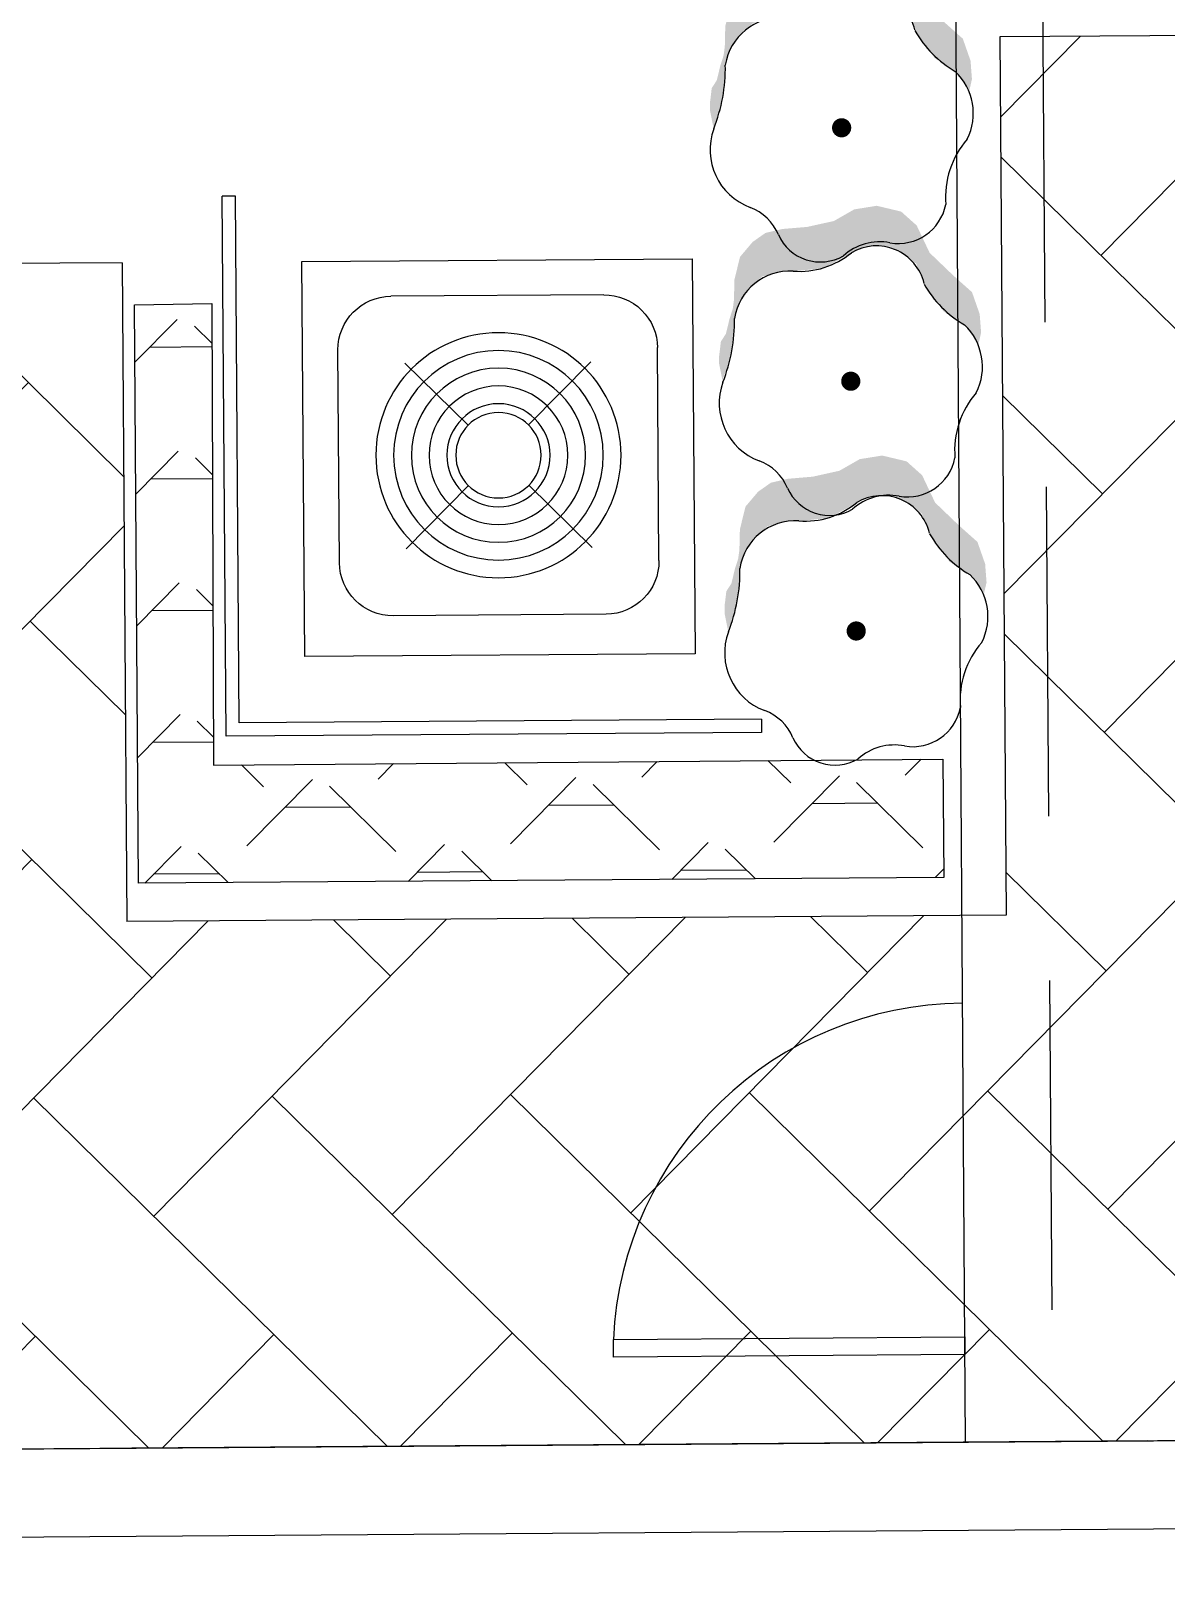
# Model space of a CAD drawing. Header units: feet. Extents: x 919634 to 928945, y 707022 to 708026.
# Drawn here: x 921010.41 to 921019.03, y 707130.67 to 707142.37 of the extents above; entities that cross this region are included whole.
import ezdxf

# ---------------------------------------------------------------- set-up
doc = ezdxf.new("R2010")
doc.units = ezdxf.units.FT
doc.header["$LTSCALE"] = 20
doc.header["$MEASUREMENT"] = 0
doc.linetypes.add('Site Plan$0$HIDDEN2', pattern=[0.1875, 0.125, -0.0625])
for name, color, linetype in [('-u-site-xref', 7, 'Continuous'), ('Site Plan$0$-u-site-bldg_interior', 252, 'Continuous'), ('Site Plan$0$-u-site-fence', 4, 'Site Plan$0$FENCELINE1'), ('Site Plan$0$A-DOOR-EXT_WINDOWS', 253, 'Continuous'), ('Site Plan$0$A-HVAC-EXT', 253, 'Continuous'), ('Site Plan$0$SP-BLDG-ROOF ABOVE', 4, 'Site Plan$0$HIDDEN2'), ('Site Plan$0$SP-LOT PAVERS', 254, 'Continuous'), ('x-RL TH6-LP Block$0$LK-SHRB-035M', 253, 'Continuous'), ('x-RL TH6-LP Block$0$LK-SHRB-TRNK', 253, 'Continuous'), ('x-RL TH6-LP Block$0$LP-PATT-SHAR', 253, 'Continuous'), ('x-RL TH6-LP Block$0$LP-SHAR-BRDR-CONT', 253, 'Continuous'), ('x-RL TH6-LP Block$0$LP-SHRB', 253, 'Continuous')]:
    doc.layers.add(name, color=color, linetype=linetype)
doc.layers.add('Site Plan$0$SP-SIDEWALK', color=2, linetype='Continuous', lineweight=25)
doc.layers.add('SP-BUILDING-FOOTPRINT', color=1, linetype='Continuous', lineweight=25)
doc.layers.add('x-RL TH6-LP Block$0$LK-SHRB-SHAD', color=253, linetype='Continuous', plot=False)
doc.layers.get('-u-site-xref').off()
doc.linetypes.add('Site Plan$0$FENCELINE1', pattern='A,0.25,-0.1,[133,ltypeshp.shx,S=0.1,R=0,X=-0.1,Y=0],-0.1,1', length=1.45)

# ---------------------------------------------------------------- blocks, each defined once
blk = doc.blocks.new('Site Plan$0$A$C05C92244')
at = {"layer": 'Site Plan$0$A-DOOR-EXT_WINDOWS'}
blk.add_lwpolyline([(32.00389335552609, 32.04769828175449), (32.00389335552609, 0.04381521808500111), (30.40369920234298, 0.04381521808500111), (30.40369920234298, 32.04769828175449)], close=True, dxfattribs=at)
blk.add_arc((32.07979910527501, 32.07980389018303), 32.07980487913881, 180.0573418751565, 267.0050566959838, dxfattribs=at)
blk = doc.blocks.new('Site Plan$0$A$C11AE1C12')
at = {"layer": 'Site Plan$0$A-HVAC-EXT'}
for p, q in [((44.00000011394877, 44.54105635897122), (1.139487721957266e-07, 44.54105635897122)), ((1.139487721957266e-07, 44.54105635897122), (1.139487721957266e-07, 2.501133167243097e-06)), ((44.00000011394877, 2.501133167243097e-06), (44.00000011394877, 44.54105635897122)), ((34.00000011394877, 40.00000250113317), (10.00000011394877, 40.00000250113317)), ((4.000000113948772, 34.00000250113317), (4.000000113948772, 10.00000250113317)), ((40.00000011394877, 34.00000250113317), (40.00000011394877, 10.00000250113317)), ((18.5977306969362, 25.40227191814392), (11.52666288505861, 32.47333973002787)), ((25.40226953096135, 25.40227191814392), (32.47333734284621, 32.47333973002787)), ((11.52666288505861, 11.52666527223846), (18.5977306969362, 18.59773308412241)), ((32.47333734284621, 11.52666527223846), (25.40226953096135, 18.59773308412241)), ((34.00000011394877, 4.000002501133167), (10.00000011394877, 4.000002501133167)), ((1.139487721957266e-07, 2.501133167243097e-06), (44.00000011394877, 2.501133167243097e-06))]:
    blk.add_line(p, q, dxfattribs=at)
for radius in [13.81153555240985, 11.81153555240985, 9.81153555240985, 7.81153555240985, 5.81153555240985, 4.81153555240985]:
    blk.add_circle((22.00000011394877, 22.00000250113317), radius, dxfattribs=at)
for centre, start, end in [((10.00000011394877, 34.00000250113317), 90, 180), ((34.00000011394877, 34.00000250113317), 0, 90), ((10.00000011394877, 10.00000250113317), 180, 270), ((34.00000011394877, 10.00000250113317), 270, 0)]:
    blk.add_arc(centre, 6, start, end, dxfattribs=at)
blk = doc.blocks.new('Site Plan')
at = {"layer": 'Site Plan$0$SP-LOT PAVERS'}
h = blk.add_hatch(dxfattribs=at)
h.set_pattern_fill('AR-HBONE', color=256, scale=0.32, angle=-89.58178215075662)
h.set_pattern_definition([(315.4182178492434, (0, 0), (1.810145136983853, 0.01321298806884015), [3.84, -1.28]), (45.41821784924338, (0.9116790626081567, -0.8984660745381309), (1.810145136983853, 0.01321298806884), [3.84, -1.28])])
h.paths.add_polyline_path([(921023.4926352728, 707131.693072776), (921003.2431180048, 707131.5483641508), (921003.3145784764, 707121.5486834343), (920991.239127752, 707121.4623889391), (920991.1033524454, 707140.4618398527), (921011.1028413139, 707140.6048258601), (921011.1385722365, 707135.6048893776), (921017.812643153, 707135.6525841258), (921017.7650025343, 707142.319080568), (921023.4166147768, 707142.3594685451)])
at = {"layer": 'Site Plan$0$-u-site-bldg_interior'}
for p, q in [((921003.2507386439, 707131.5484186102, 2.697553342125346e-08), (921019.8859360679, 707131.6672983108, 2.697553752533984e-08)), ((921003.92215235, 707130.8865330279, 2.697553342125346e-08), (921019.8907001298, 707131.0006486664, 2.697553752533984e-08))]:
    blk.add_line(p, q, dxfattribs=at)
at = {"layer": 'Site Plan$0$-u-site-fence', "ltscale": 0.15, "elevation": 2.697553752533984e-08}
blk.add_lwpolyline([(921017.5034487759, 707131.6502724006), (921017.4293046216, 707142.6500232193)], dxfattribs=at)
at = {"layer": 'Site Plan$0$SP-BLDG-ROOF ABOVE', "elevation": 2.697553752533984e-08}
blk.add_lwpolyline([(921018.0884177539, 707142.6546858455), (921018.1670239712, 707131.6550792046)], dxfattribs=at)
at = {"layer": 'Site Plan$0$SP-SIDEWALK'}
for p, q in [((921023.4164102813, 707142.3594670837, 2.697553752533984e-08), (921017.7650025343, 707142.319080568, 2.697553944106942e-08)), ((921017.7650025343, 707142.319080568, 2.697553944106942e-08), (921017.8126431531, 707135.6525841258, 2.697553944106942e-08)), ((921011.9632987407, 707141.1110446868, 2.697553768795202e-08), (921011.8633012942, 707141.1103300775, 2.697553768795202e-08)), ((921011.892600682, 707137.0103777744, 2.697553768795202e-08), (921011.8633012942, 707141.1103300775, 2.697553768795202e-08)), ((921011.9918835193, 707137.1110898302, 2.697553768795202e-08), (921011.9632987407, 707141.1110446868, 2.697553768795202e-08)), ((921011.1028413139, 707140.6048258601, 2.697553752533984e-08), (920991.1033519869, 707140.4619040036, 2.697553752533984e-08)), ((921011.1028413139, 707140.6048258601, 2.697553752533984e-08), (921011.1385722365, 707135.6048893776, 2.697553752533984e-08)), ((921015.9551349151, 707137.1394123158, 2.697553768795202e-08), (921011.9918835193, 707137.1110898302, 2.697553768795202e-08)), ((921015.9551349151, 707137.1394123158, 2.697553768795202e-08), (921015.9558495244, 707137.0394148692, 2.697553768795202e-08)), ((921015.9558495244, 707137.0394148692, 2.697553768795202e-08), (921011.892600682, 707137.0103777744, 2.697553768795202e-08)), ((921017.8126431531, 707135.6525841258, 2.697553944106942e-08), (921011.1385722365, 707135.6048893776, 2.697553752533984e-08))]:
    blk.add_line(p, q, dxfattribs=at)
at = {"layer": 'Site Plan$0$-u-site-fence', "xscale": 0.08333333333333334, "yscale": 0.08333333333333334, "zscale": 0.08333333333333334, "rotation": 270.4094444441301}
blk.add_blockref('Site Plan$0$A$C05C92244', (921014.8093443246, 707134.964664846, 2.697553342125345e-08), dxfattribs=at)
at = {"layer": 'Site Plan$0$A-HVAC-EXT', "extrusion": (0, 0, -1), "xscale": 0.06735359270068553, "yscale": 0.06735359270068553, "zscale": -0.06735359270068556, "rotation": 179.5905555558699}
blk.add_blockref('Site Plan$0$A$C11AE1C12', (-921012.4668594187, 707140.6145736773, -2.697553768795202e-08), dxfattribs=at)
blk = doc.blocks.new('x-RL TH6-LP Block$0$SHRUB-LRG-003')
at = {"layer": 'x-RL TH6-LP Block$0$LK-SHRB-SHAD'}
blk.add_hatch(color=256, dxfattribs=at).paths.add_polyline_path([(0.5823448908860502, 0.3294315330898989), (0.5474295743357604, 0.3798421583341067), (0.4893238386986631, 0.4296183674934504), (0.400550371658305, 0.4519936910694149), (0.3208870769566605, 0.4544816724315837), (0.2860343821121365, 0.4594576421304382), (0.2561606452339937, 0.4694095780408851), (0.2486922110144558, 0.4718975594030503), (0.1889447372581845, 0.4868254650123554), (0.1590710003800417, 0.5067293333459943), (0.11923935302916, 0.511705303044856), (0.1018130083369986, 0.5141932878942725), (0.07193927145885759, 0.5141932878942725), (0.007212845196280071, 0.5017533671343983), (0.08312134347994338, 0.472746950344888, 0.0648646510172338), (0.2481422112722598, 0.4529773142842117, -0.006063235190741959), (0.2533806476452352, 0.4520754065480297), (0.2561606452339902, 0.4519936910694149), (0.2585664089195543, 0.4510528702587173, -0.1298769770943451), (0.3586502616521212, 0.400835352371999), (0.368187158527018, 0.3947700604561533), (0.4129977638442224, 0.342522399541739), (0.4175474829881125, 0.3167561325976109, -0.1111018158062776), (0.4322477985017148, 0.2216692041627049, 0.003608637105293954), (0.431885593835192, 0.2171288508789928), (0.4421116295042538, 0.1115232379830715, 0.01201918114312195), (0.4464416540740839, 0.0969859283029848), (0.4827031480732327, 0.02903643405529621), (0.4970634082651255, 0.001177367000945395, 0.007063647914282343), (0.5026189744786382, -0.00579533988766201, -0.04880061465009704), (0.518194794484776, -0.03981776106626), (0.5250242771372431, -0.05306703459047668), (0.5250242771372431, -0.06513047457167076, -0.09793779078480093), (0.5250242771372431, -0.1396888812866095), (0.5250242771372431, -0.1575623564192981), (0.5158012560104854, -0.1715592789416718, -0.1076578746823846), (0.4707952584374393, -0.2398607012645968), (0.4578083691614321, -0.2595696968859471), (0.370676634780164, -0.2919134859794639), (0.2686080374199129, -0.3665530000769373), (0.2138395216300193, -0.4511444535721196), (0.1441341374010587, -0.5009041296371031), (0.1864552610050332, -0.51085606554755), (0.258650126947229, -0.5058800993359576), (0.344995822146057, -0.4763531505789693), (0.4105082821309782, -0.4038727588693121), (0.5001294927654047, -0.3118173578003578), (0.6071770480920389, -0.2620576782481194), (0.6619994876735564, -0.2016774924870717), (0.6854234018013692, -0.1064774068995753), (0.6719034798147039, -0.01823526064753622), (0.6270928744974942, 0.06138022314879166), (0.6046875718388893, 0.1658755449776095), (0.597219137619355, 0.2629069157454111)])
at = {"layer": 'x-RL TH6-LP Block$0$LK-SHRB-035M'}
for centre, radius, start, end in [((-0.08377323303944628, 0.2740128446012911), 0.2410148314504328, 69.66030257962692, 159.1136661743777), ((0.2415069132607339, 1.096206151856169), 0.643263060235758, 247.94846777484, 270.5910199691075), ((0.2135752346658641, 0.2365424991404126), 0.219177793304975, 356.1089469460938, 80.92588036899473), ((-0.4874905437243253, 0.4274506444509889), 0.1908777990837059, 291.9961274456699, 339.2865678889345), ((-0.344252865652015, 0.08553475810634126), 0.1798612492954901, 113.5090499786346, 209.6004086586038), ((0.7466102499786107, 0.1943064552262719), 0.315551059145618, 175.025396269356, 219.3558172424028), ((-0.6576237495174588, -0.1441039940954916), 0.2108728950657779, 348.5773534052316, 41.88863027199043), ((0.3365289680545622, -0.1024096779291419), 0.1921463519017287, 283.2700858267119, 30.18650749245084), ((-0.2650016799213013, -0.2198436052661243), 0.189005064244361, 169.6436695143775, 258.5100727003759), ((0.5861506970211963, -0.6644766057150449), 0.4288702278534303, 119.0130174089596, 149.3178692318652), ((-0.2765590912944358, -0.7487424786725079), 0.3446705058437789, 48.53128869969252, 94.3414469668017), ((0.05444515316131593, -0.2900011770142932), 0.2252759235935523, 242.8610345167374, 316.301893373953)]:
    blk.add_arc(centre, radius, start, end, dxfattribs=at)
at = {"layer": 'x-RL TH6-LP Block$0$LK-SHRB-TRNK', "const_width": 0.0375}
blk.add_lwpolyline([(-0.01875000000000071, 0, 1), (0.01875000000000071, 0, 1)], format="xyb", close=True, dxfattribs=at)
blk = doc.blocks.new('x-RL TH6-LP Block', base_point=(1241.69948305884, -21.8293156442694))
at = {"layer": 'x-RL TH6-LP Block$0$LP-PATT-SHAR'}
h = blk.add_hatch(dxfattribs=at)
h.set_pattern_fill('LAFX-A435-CHAINLINK', color=256, scale=10, pattern_type=2)
h.set_pattern_definition([(45, (1288.322190343855, 45.97006669156624), (0, 10.0000000000064), [0.7071099999999999, -13.4350288425]), (45, (1286.322190343855, 45.97006669156624), (0, 10.0000000000064), [0.7071099999999999, -13.4350288425]), (45, (1288.322190343855, 47.97006669156624), (0, 10.0000000000064), [0.7071099999999999, -13.4350288425]), (45, (1287.822190343855, 48.97006669156624), (0, 10.0000000000064), [0.7071099999999999, -13.4350288425]), (45, (1284.322190343855, 45.97006669156624), (0, 10.0000000000064), [0.7071099999999999, -13.4350288425]), (45, (1286.322190343855, 47.97006669156624), (0, 10.0000000000064), [0.7071099999999999, -13.4350288425]), (45, (1288.322190343855, 49.97006669156624), (0, 10.0000000000064), [0.7071099999999999, -13.4350288425]), (45, (1286.822190343855, 48.97006669156624), (0, 10.0000000000064), [0.7071099999999999, -13.4350288425]), (45, (1287.822190343855, 50.97006669156624), (0, 10.0000000000064), [0.7071099999999999, -13.4350288425]), (45, (1285.822190343855, 48.97006669156624), (0, 10.0000000000064), [0.7071099999999999, -13.4350288425]), (45, (1284.322190343855, 47.97006669156624), (0, 10.0000000000064), [0.7071099999999999, -13.4350288425]), (45, (1286.322190343855, 49.97006669156624), (0, 10.0000000000064), [0.7071099999999999, -13.4350288425]), (45, (1288.322190343855, 51.97006669156624), (0, 10.0000000000064), [0.7071099999999999, -13.4350288425]), (45, (1284.822190343855, 48.97006669156624), (0, 10.0000000000064), [0.7071099999999999, -13.4350288425]), (45, (1286.822190343855, 50.97006669156624), (0, 10.0000000000064), [0.7071099999999999, -13.4350288425]), (45, (1285.822190343855, 50.97006669156624), (0, 10.0000000000064), [0.7071099999999999, -13.4350288425]), (45, (1287.822190343855, 52.97006669156624), (0, 10.0000000000064), [0.7071099999999999, -13.4350288425]), (45, (1284.322190343855, 49.97006669156624), (0, 10.0000000000064), [0.7071099999999999, -13.4350288425]), (45, (1286.322190343855, 51.97006669156624), (0, 10.0000000000064), [0.7071099999999999, -13.4350288425]), (45, (1284.822190343855, 50.97006669156624), (0, 10.0000000000064), [0.7071099999999999, -13.4350288425]), (45, (1286.822190343855, 52.97006669156624), (0, 10.0000000000064), [0.7071099999999999, -13.4350288425]), (45, (1287.822190343855, 54.97006669156624), (0, 10.0000000000064), [0.7071099999999999, -13.4350288425]), (45, (1285.822190343855, 52.97006669156624), (0, 10.0000000000064), [0.7071099999999999, -13.4350288425]), (45, (1284.322190343855, 51.97006669156624), (0, 10.0000000000064), [0.7071099999999999, -13.4350288425]), (45, (1284.822190343855, 52.97006669156624), (0, 10.0000000000064), [0.7071099999999999, -13.4350288425]), (45, (1286.822190343855, 54.97006669156624), (0, 10.0000000000064), [0.7071099999999999, -13.4350288425]), (45, (1285.822190343855, 54.97006669156624), (0, 10.0000000000064), [0.7071099999999999, -13.4350288425]), (45, (1284.322190343855, 53.97006669156624), (0, 10.0000000000064), [0.7071099999999999, -13.4350288425]), (45, (1284.822190343855, 54.97006669156624), (0, 10.0000000000064), [0.7071099999999999, -13.4350288425]), (45, (1283.322190343855, 53.97006669156624), (0, 10.0000000000064), [0.7071099999999999, -13.4350288425]), (45, (1287.822190343855, 46.97006669156624), (0, 10.0000000000064), [0.7071099999999999, -13.4350288425]), (45, (1286.822190343855, 46.97006669156624), (0, 10.0000000000064), [0.7071099999999999, -13.4350288425]), (45, (1285.822190343855, 46.97006669156624), (0, 10.0000000000064), [0.7071099999999999, -13.4350288425]), (45, (1284.822190343855, 46.97006669156624), (0, 10.0000000000064), [0.7071099999999999, -13.4350288425]), (45, (1283.322190343855, 45.97006669156624), (0, 10.0000000000064), [0.7071099999999999, -13.4350288425]), (45, (1282.322190343855, 45.97006669156624), (0, 10.0000000000064), [0.7071099999999999, -13.4350288425]), (45, (1283.322190343855, 47.97006669156624), (0, 10.0000000000064), [0.7071099999999999, -13.4350288425]), (45, (1281.322190343855, 45.97006669156624), (0, 10.0000000000064), [0.7071099999999999, -13.4350288425]), (45, (1283.822190343855, 48.97006669156624), (0, 10.0000000000064), [0.7071099999999999, -13.4350288425]), (45, (1282.322190343855, 47.97006669156624), (0, 10.0000000000064), [0.7071099999999999, -13.4350288425]), (45, (1280.322190343855, 45.97006669156624), (0, 10.0000000000064), [0.7071099999999999, -13.4350288425]), (45, (1282.822190343855, 48.97006669156624), (0, 10.0000000000064), [0.7071099999999999, -13.4350288425]), (45, (1283.322190343855, 49.97006669156624), (0, 10.0000000000064), [0.7071099999999999, -13.4350288425]), (45, (1281.322190343855, 47.97006669156624), (0, 10.0000000000064), [0.7071099999999999, -13.4350288425]), (45, (1279.322190343855, 45.97006669156624), (0, 10.0000000000064), [0.7071099999999999, -13.4350288425]), (45, (1283.822190343855, 50.97006669156624), (0, 10.0000000000064), [0.7071099999999999, -13.4350288425]), (45, (1281.822190343855, 48.97006669156624), (0, 10.0000000000064), [0.7071099999999999, -13.4350288425]), (45, (1282.322190343855, 49.97006669156624), (0, 10.0000000000064), [0.7071099999999999, -13.4350288425]), (45, (1280.322190343855, 47.97006669156624), (0, 10.0000000000064), [0.7071099999999999, -13.4350288425]), (45, (1282.822190343855, 50.97006669156624), (0, 10.0000000000064), [0.7071099999999999, -13.4350288425]), (45, (1280.822190343855, 48.97006669156624), (0, 10.0000000000064), [0.7071099999999999, -13.4350288425]), (45, (1283.322190343855, 51.97006669156624), (0, 10.0000000000064), [0.7071099999999999, -13.4350288425]), (45, (1281.322190343855, 49.97006669156624), (0, 10.0000000000064), [0.7071099999999999, -13.4350288425]), (45, (1279.322190343855, 47.97006669156624), (0, 10.0000000000064), [0.7071099999999999, -13.4350288425]), (45, (1283.822190343855, 52.97006669156624), (0, 10.0000000000064), [0.7071099999999999, -13.4350288425]), (45, (1281.822190343855, 50.97006669156624), (0, 10.0000000000064), [0.7071099999999999, -13.4350288425]), (45, (1279.822190343855, 48.97006669156624), (0, 10.0000000000064), [0.7071099999999999, -13.4350288425]), (45, (1282.322190343855, 51.97006669156624), (0, 10.0000000000064), [0.7071099999999999, -13.4350288425]), (45, (1280.322190343855, 49.97006669156624), (0, 10.0000000000064), [0.7071099999999999, -13.4350288425]), (45, (1282.822190343855, 52.97006669156624), (0, 10.0000000000064), [0.7071099999999999, -13.4350288425]), (45, (1280.822190343855, 50.97006669156624), (0, 10.0000000000064), [0.7071099999999999, -13.4350288425]), (45, (1278.822190343855, 48.97006669156624), (0, 10.0000000000064), [0.7071099999999999, -13.4350288425]), (45, (1281.322190343855, 51.97006669156624), (0, 10.0000000000064), [0.7071099999999999, -13.4350288425]), (45, (1279.322190343855, 49.97006669156624), (0, 10.0000000000064), [0.7071099999999999, -13.4350288425]), (45, (1283.822190343855, 54.97006669156624), (0, 10.0000000000064), [0.7071099999999999, -13.4350288425]), (45, (1281.822190343855, 52.97006669156624), (0, 10.0000000000064), [0.7071099999999999, -13.4350288425]), (45, (1279.822190343855, 50.97006669156624), (0, 10.0000000000064), [0.7071099999999999, -13.4350288425]), (45, (1280.322190343855, 51.97006669156624), (0, 10.0000000000064), [0.7071099999999999, -13.4350288425]), (45, (1282.822190343855, 54.97006669156624), (0, 10.0000000000064), [0.7071099999999999, -13.4350288425]), (45, (1280.822190343855, 52.97006669156624), (0, 10.0000000000064), [0.7071099999999999, -13.4350288425]), (45, (1278.822190343855, 50.97006669156624), (0, 10.0000000000064), [0.7071099999999999, -13.4350288425]), (45, (1279.322190343855, 51.97006669156624), (0, 10.0000000000064), [0.7071099999999999, -13.4350288425]), (45, (1281.822190343855, 54.97006669156624), (0, 10.0000000000064), [0.7071099999999999, -13.4350288425]), (45, (1279.822190343855, 52.97006669156624), (0, 10.0000000000064), [0.7071099999999999, -13.4350288425]), (45, (1280.322190343855, 53.97006669156624), (0, 10.0000000000064), [0.7071099999999999, -13.4350288425]), (45, (1280.822190343855, 54.97006669156624), (0, 10.0000000000064), [0.7071099999999999, -13.4350288425]), (45, (1278.822190343855, 52.97006669156624), (0, 10.0000000000064), [0.7071099999999999, -13.4350288425]), (45, (1279.322190343855, 53.97006669156624), (0, 10.0000000000064), [0.7071099999999999, -13.4350288425]), (45, (1279.822190343855, 54.97006669156624), (0, 10.0000000000064), [0.7071099999999999, -13.4350288425]), (45, (1278.822190343855, 54.97006669156624), (0, 10.0000000000064), [0.7071099999999999, -13.4350288425]), (45, (1283.822190343855, 46.97006669156624), (0, 10.0000000000064), [0.7071099999999999, -13.4350288425]), (45, (1282.822190343855, 46.97006669156624), (0, 10.0000000000064), [0.7071099999999999, -13.4350288425]), (45, (1281.822190343855, 46.97006669156624), (0, 10.0000000000064), [0.7071099999999999, -13.4350288425]), (45, (1280.822190343855, 46.97006669156624), (0, 10.0000000000064), [0.7071099999999999, -13.4350288425]), (45, (1279.822190343855, 46.97006669156624), (0, 10.0000000000064), [0.7071099999999999, -13.4350288425]), (45, (1278.822190343855, 46.97006669156624), (0, 10.0000000000064), [0.7071099999999999, -13.4350288425]), (45, (1287.322190343855, 45.97006669156624), (0, 10.0000000000064), [0.7071099999999999, -13.4350288425]), (45, (1287.322190343855, 47.97006669156624), (0, 10.0000000000064), [0.7071099999999999, -13.4350288425]), (45, (1285.322190343855, 45.97006669156624), (0, 10.0000000000064), [0.7071099999999999, -13.4350288425]), (45, (1287.322190343855, 49.97006669156624), (0, 10.0000000000064), [0.7071099999999999, -13.4350288425]), (45, (1285.322190343855, 47.97006669156624), (0, 10.0000000000064), [0.7071099999999999, -13.4350288425]), (45, (1287.322190343855, 51.97006669156624), (0, 10.0000000000064), [0.7071099999999999, -13.4350288425]), (45, (1285.322190343855, 49.97006669156624), (0, 10.0000000000064), [0.7071099999999999, -13.4350288425]), (45, (1288.322190343855, 53.97006669156624), (0, 10.0000000000064), [0.7071099999999999, -13.4350288425]), (45, (1287.322190343855, 53.97006669156624), (0, 10.0000000000064), [0.7071099999999999, -13.4350288425]), (45, (1285.322190343855, 51.97006669156624), (0, 10.0000000000064), [0.7071099999999999, -13.4350288425]), (45, (1286.322190343855, 53.97006669156624), (0, 10.0000000000064), [0.7071099999999999, -13.4350288425]), (45, (1285.322190343855, 53.97006669156624), (0, 10.0000000000064), [0.7071099999999999, -13.4350288425]), (45, (1282.322190343855, 53.97006669156624), (0, 10.0000000000064), [0.7071099999999999, -13.4350288425]), (45, (1281.322190343855, 53.97006669156624), (0, 10.0000000000064), [0.7071099999999999, -13.4350288425]), (90, (1288.822190343855, 54.47006669156624), (-10, 6.123233995736766e-16), [0.5, -9.5]), (90, (1288.822190343855, 46.47006669156624), (-10, 6.123233995736766e-16), [0.5, -9.5]), (90, (1288.822190343855, 48.47006669156624), (-10, 6.123233995736766e-16), [0.5, -9.5]), (90, (1288.822190343855, 50.47006669156624), (-10, 6.123233995736766e-16), [0.5, -9.5]), (90, (1288.822190343855, 52.47006669156624), (-10, 6.123233995736766e-16), [0.5, -9.5]), (90, (1288.322190343855, 47.47006669156624), (-10, 6.123233995736766e-16), [0.5, -9.5]), (90, (1288.322190343855, 49.47006669156624), (-10, 6.123233995736766e-16), [0.5, -9.5]), (90, (1288.322190343855, 51.47006669156624), (-10, 6.123233995736766e-16), [0.5, -9.5]), (90, (1288.322190343855, 53.47006669156624), (-10, 6.123233995736766e-16), [0.5, -9.5]), (90, (1288.322190343855, 55.47006669156624), (-10, 6.123233995736766e-16), [0.5, -9.5]), (90, (1287.822190343855, 46.47006669156624), (-10, 6.123233995736766e-16), [0.5, -9.5]), (90, (1287.822190343855, 48.47006669156624), (-10, 6.123233995736766e-16), [0.5, -9.5]), (90, (1287.822190343855, 50.47006669156624), (-10, 6.123233995736766e-16), [0.5, -9.5]), (90, (1287.822190343855, 52.47006669156624), (-10, 6.123233995736766e-16), [0.5, -9.5]), (90, (1287.822190343855, 54.47006669156624), (-10, 6.123233995736766e-16), [0.5, -9.5]), (90, (1287.822190343855, 46.47006669156624), (-10, 6.123233995736766e-16), [0.5, -9.5]), (90, (1287.822190343855, 48.47006669156624), (-10, 6.123233995736766e-16), [0.5, -9.5]), (90, (1287.822190343855, 50.47006669156624), (-10, 6.123233995736766e-16), [0.5, -9.5]), (90, (1287.822190343855, 52.47006669156624), (-10, 6.123233995736766e-16), [0.5, -9.5]), (90, (1287.822190343855, 54.47006669156624), (-10, 6.123233995736766e-16), [0.5, -9.5]), (90, (1287.322190343855, 47.47006669156624), (-10, 6.123233995736766e-16), [0.5, -9.5]), (90, (1287.322190343855, 49.47006669156624), (-10, 6.123233995736766e-16), [0.5, -9.5]), (90, (1287.322190343855, 51.47006669156624), (-10, 6.123233995736766e-16), [0.5, -9.5]), (90, (1287.322190343855, 53.47006669156624), (-10, 6.123233995736766e-16), [0.5, -9.5]), (90, (1287.322190343855, 55.47006669156624), (-10, 6.123233995736766e-16), [0.5, -9.5]), (90, (1286.822190343855, 46.47006669156624), (-10, 6.123233995736766e-16), [0.5, -9.5]), (90, (1286.822190343855, 46.47006669156624), (-10, 6.123233995736766e-16), [0.5, -9.5]), (90, (1286.822190343855, 48.47006669156624), (-10, 6.123233995736766e-16), [0.5, -9.5]), (90, (1286.822190343855, 48.47006669156624), (-10, 6.123233995736766e-16), [0.5, -9.5]), (90, (1286.822190343855, 50.47006669156624), (-10, 6.123233995736766e-16), [0.5, -9.5]), (90, (1286.822190343855, 50.47006669156624), (-10, 6.123233995736766e-16), [0.5, -9.5]), (90, (1286.822190343855, 52.47006669156624), (-10, 6.123233995736766e-16), [0.5, -9.5]), (90, (1286.822190343855, 52.47006669156624), (-10, 6.123233995736766e-16), [0.5, -9.5]), (90, (1286.822190343855, 54.47006669156624), (-10, 6.123233995736766e-16), [0.5, -9.5]), (90, (1286.822190343855, 54.47006669156624), (-10, 6.123233995736766e-16), [0.5, -9.5]), (90, (1286.322190343855, 47.47006669156624), (-10, 6.123233995736766e-16), [0.5, -9.5]), (90, (1286.322190343855, 49.47006669156624), (-10, 6.123233995736766e-16), [0.5, -9.5]), (90, (1286.322190343855, 51.47006669156624), (-10, 6.123233995736766e-16), [0.5, -9.5]), (90, (1286.322190343855, 53.47006669156624), (-10, 6.123233995736766e-16), [0.5, -9.5]), (90, (1286.322190343855, 55.47006669156624), (-10, 6.123233995736766e-16), [0.5, -9.5]), (90, (1285.822190343855, 46.47006669156624), (-10, 6.123233995736766e-16), [0.5, -9.5]), (90, (1285.822190343855, 46.47006669156624), (-10, 6.123233995736766e-16), [0.5, -9.5]), (90, (1285.822190343855, 48.47006669156624), (-10, 6.123233995736766e-16), [0.5, -9.5]), (90, (1285.822190343855, 48.47006669156624), (-10, 6.123233995736766e-16), [0.5, -9.5]), (90, (1285.822190343855, 50.47006669156624), (-10, 6.123233995736766e-16), [0.5, -9.5]), (90, (1285.822190343855, 50.47006669156624), (-10, 6.123233995736766e-16), [0.5, -9.5]), (90, (1285.822190343855, 52.47006669156624), (-10, 6.123233995736766e-16), [0.5, -9.5]), (90, (1285.822190343855, 52.47006669156624), (-10, 6.123233995736766e-16), [0.5, -9.5]), (90, (1285.822190343855, 54.47006669156624), (-10, 6.123233995736766e-16), [0.5, -9.5]), (90, (1285.822190343855, 54.47006669156624), (-10, 6.123233995736766e-16), [0.5, -9.5]), (90, (1285.322190343855, 47.47006669156624), (-10, 6.123233995736766e-16), [0.5, -9.5]), (90, (1285.322190343855, 49.47006669156624), (-10, 6.123233995736766e-16), [0.5, -9.5]), (90, (1285.322190343855, 51.47006669156624), (-10, 6.123233995736766e-16), [0.5, -9.5]), (90, (1285.322190343855, 53.47006669156624), (-10, 6.123233995736766e-16), [0.5, -9.5]), (90, (1285.322190343855, 55.47006669156624), (-10, 6.123233995736766e-16), [0.5, -9.5]), (90, (1284.822190343855, 46.47006669156624), (-10, 6.123233995736766e-16), [0.5, -9.5]), (90, (1284.822190343855, 46.47006669156624), (-10, 6.123233995736766e-16), [0.5, -9.5]), (90, (1284.822190343855, 48.47006669156624), (-10, 6.123233995736766e-16), [0.5, -9.5]), (90, (1284.822190343855, 48.47006669156624), (-10, 6.123233995736766e-16), [0.5, -9.5]), (90, (1284.822190343855, 50.47006669156624), (-10, 6.123233995736766e-16), [0.5, -9.5]), (90, (1284.822190343855, 50.47006669156624), (-10, 6.123233995736766e-16), [0.5, -9.5]), (90, (1284.822190343855, 52.47006669156624), (-10, 6.123233995736766e-16), [0.5, -9.5]), (90, (1284.822190343855, 52.47006669156624), (-10, 6.123233995736766e-16), [0.5, -9.5]), (90, (1284.822190343855, 54.47006669156624), (-10, 6.123233995736766e-16), [0.5, -9.5]), (90, (1284.822190343855, 54.47006669156624), (-10, 6.123233995736766e-16), [0.5, -9.5]), (90, (1284.322190343855, 47.47006669156624), (-10, 6.123233995736766e-16), [0.5, -9.5]), (90, (1284.322190343855, 49.47006669156624), (-10, 6.123233995736766e-16), [0.5, -9.5]), (90, (1284.322190343855, 51.47006669156624), (-10, 6.123233995736766e-16), [0.5, -9.5]), (90, (1284.322190343855, 53.47006669156624), (-10, 6.123233995736766e-16), [0.5, -9.5]), (90, (1284.322190343855, 55.47006669156624), (-10, 6.123233995736766e-16), [0.5, -9.5]), (90, (1283.822190343855, 46.47006669156624), (-10, 6.123233995736766e-16), [0.5, -9.5]), (90, (1283.822190343855, 48.47006669156624), (-10, 6.123233995736766e-16), [0.5, -9.5]), (90, (1283.822190343855, 50.47006669156624), (-10, 6.123233995736766e-16), [0.5, -9.5]), (90, (1283.822190343855, 52.47006669156624), (-10, 6.123233995736766e-16), [0.5, -9.5]), (90, (1283.822190343855, 54.47006669156624), (-10, 6.123233995736766e-16), [0.5, -9.5]), (90, (1283.822190343855, 46.47006669156624), (-10, 6.123233995736766e-16), [0.5, -9.5]), (90, (1283.822190343855, 48.47006669156624), (-10, 6.123233995736766e-16), [0.5, -9.5]), (90, (1283.822190343855, 50.47006669156624), (-10, 6.123233995736766e-16), [0.5, -9.5]), (90, (1283.822190343855, 52.47006669156624), (-10, 6.123233995736766e-16), [0.5, -9.5]), (90, (1283.822190343855, 54.47006669156624), (-10, 6.123233995736766e-16), [0.5, -9.5]), (90, (1283.322190343855, 47.47006669156624), (-10, 6.123233995736766e-16), [0.5, -9.5]), (90, (1283.322190343855, 49.47006669156624), (-10, 6.123233995736766e-16), [0.5, -9.5]), (90, (1283.322190343855, 51.47006669156624), (-10, 6.123233995736766e-16), [0.5, -9.5]), (90, (1283.322190343855, 53.47006669156624), (-10, 6.123233995736766e-16), [0.5, -9.5]), (90, (1283.322190343855, 55.47006669156624), (-10, 6.123233995736766e-16), [0.5, -9.5]), (90, (1282.822190343855, 46.47006669156624), (-10, 6.123233995736766e-16), [0.5, -9.5]), (90, (1282.822190343855, 48.47006669156624), (-10, 6.123233995736766e-16), [0.5, -9.5]), (90, (1282.822190343855, 50.47006669156624), (-10, 6.123233995736766e-16), [0.5, -9.5]), (90, (1282.822190343855, 52.47006669156624), (-10, 6.123233995736766e-16), [0.5, -9.5]), (90, (1282.822190343855, 54.47006669156624), (-10, 6.123233995736766e-16), [0.5, -9.5]), (90, (1282.822190343855, 46.47006669156624), (-10, 6.123233995736766e-16), [0.5, -9.5]), (90, (1282.822190343855, 48.47006669156624), (-10, 6.123233995736766e-16), [0.5, -9.5]), (90, (1282.822190343855, 50.47006669156624), (-10, 6.123233995736766e-16), [0.5, -9.5]), (90, (1282.822190343855, 52.47006669156624), (-10, 6.123233995736766e-16), [0.5, -9.5]), (90, (1282.822190343855, 54.47006669156624), (-10, 6.123233995736766e-16), [0.5, -9.5]), (90, (1282.322190343855, 47.47006669156624), (-10, 6.123233995736766e-16), [0.5, -9.5]), (90, (1282.322190343855, 49.47006669156624), (-10, 6.123233995736766e-16), [0.5, -9.5]), (90, (1282.322190343855, 51.47006669156624), (-10, 6.123233995736766e-16), [0.5, -9.5]), (90, (1282.322190343855, 53.47006669156624), (-10, 6.123233995736766e-16), [0.5, -9.5]), (90, (1282.322190343855, 55.47006669156624), (-10, 6.123233995736766e-16), [0.5, -9.5]), (90, (1281.822190343855, 46.47006669156624), (-10, 6.123233995736766e-16), [0.5, -9.5]), (90, (1281.822190343855, 46.47006669156624), (-10, 6.123233995736766e-16), [0.5, -9.5]), (90, (1281.822190343855, 48.47006669156624), (-10, 6.123233995736766e-16), [0.5, -9.5]), (90, (1281.822190343855, 48.47006669156624), (-10, 6.123233995736766e-16), [0.5, -9.5]), (90, (1281.822190343855, 50.47006669156624), (-10, 6.123233995736766e-16), [0.5, -9.5]), (90, (1281.822190343855, 50.47006669156624), (-10, 6.123233995736766e-16), [0.5, -9.5]), (90, (1281.822190343855, 52.47006669156624), (-10, 6.123233995736766e-16), [0.5, -9.5]), (90, (1281.822190343855, 52.47006669156624), (-10, 6.123233995736766e-16), [0.5, -9.5]), (90, (1281.822190343855, 54.47006669156624), (-10, 6.123233995736766e-16), [0.5, -9.5]), (90, (1281.822190343855, 54.47006669156624), (-10, 6.123233995736766e-16), [0.5, -9.5]), (90, (1281.322190343855, 47.47006669156624), (-10, 6.123233995736766e-16), [0.5, -9.5]), (90, (1281.322190343855, 49.47006669156624), (-10, 6.123233995736766e-16), [0.5, -9.5]), (90, (1281.322190343855, 51.47006669156624), (-10, 6.123233995736766e-16), [0.5, -9.5]), (90, (1281.322190343855, 53.47006669156624), (-10, 6.123233995736766e-16), [0.5, -9.5]), (90, (1281.322190343855, 55.47006669156624), (-10, 6.123233995736766e-16), [0.5, -9.5]), (90, (1280.822190343855, 46.47006669156624), (-10, 6.123233995736766e-16), [0.5, -9.5]), (90, (1280.822190343855, 46.47006669156624), (-10, 6.123233995736766e-16), [0.5, -9.5]), (90, (1280.822190343855, 48.47006669156624), (-10, 6.123233995736766e-16), [0.5, -9.5]), (90, (1280.822190343855, 48.47006669156624), (-10, 6.123233995736766e-16), [0.5, -9.5]), (90, (1280.822190343855, 50.47006669156624), (-10, 6.123233995736766e-16), [0.5, -9.5]), (90, (1280.822190343855, 50.47006669156624), (-10, 6.123233995736766e-16), [0.5, -9.5]), (90, (1280.822190343855, 52.47006669156624), (-10, 6.123233995736766e-16), [0.5, -9.5]), (90, (1280.822190343855, 52.47006669156624), (-10, 6.123233995736766e-16), [0.5, -9.5]), (90, (1280.822190343855, 54.47006669156624), (-10, 6.123233995736766e-16), [0.5, -9.5]), (90, (1280.822190343855, 54.47006669156624), (-10, 6.123233995736766e-16), [0.5, -9.5]), (90, (1280.322190343855, 47.47006669156624), (-10, 6.123233995736766e-16), [0.5, -9.5]), (90, (1280.322190343855, 49.47006669156624), (-10, 6.123233995736766e-16), [0.5, -9.5]), (90, (1280.322190343855, 51.47006669156624), (-10, 6.123233995736766e-16), [0.5, -9.5]), (90, (1280.322190343855, 53.47006669156624), (-10, 6.123233995736766e-16), [0.5, -9.5]), (90, (1280.322190343855, 55.47006669156624), (-10, 6.123233995736766e-16), [0.5, -9.5]), (90, (1279.822190343855, 46.47006669156624), (-10, 6.123233995736766e-16), [0.5, -9.5]), (90, (1279.822190343855, 46.47006669156624), (-10, 6.123233995736766e-16), [0.5, -9.5]), (90, (1279.822190343855, 48.47006669156624), (-10, 6.123233995736766e-16), [0.5, -9.5]), (90, (1279.822190343855, 48.47006669156624), (-10, 6.123233995736766e-16), [0.5, -9.5]), (90, (1279.822190343855, 50.47006669156624), (-10, 6.123233995736766e-16), [0.5, -9.5]), (90, (1279.822190343855, 50.47006669156624), (-10, 6.123233995736766e-16), [0.5, -9.5]), (90, (1279.822190343855, 52.47006669156624), (-10, 6.123233995736766e-16), [0.5, -9.5]), (90, (1279.822190343855, 52.47006669156624), (-10, 6.123233995736766e-16), [0.5, -9.5]), (90, (1279.822190343855, 54.47006669156624), (-10, 6.123233995736766e-16), [0.5, -9.5]), (90, (1279.822190343855, 54.47006669156624), (-10, 6.123233995736766e-16), [0.5, -9.5]), (90, (1279.322190343855, 47.47006669156624), (-10, 6.123233995736766e-16), [0.5, -9.5]), (90, (1279.322190343855, 49.47006669156624), (-10, 6.123233995736766e-16), [0.5, -9.5]), (90, (1279.322190343855, 51.47006669156624), (-10, 6.123233995736766e-16), [0.5, -9.5]), (90, (1279.322190343855, 53.47006669156624), (-10, 6.123233995736766e-16), [0.5, -9.5]), (90, (1279.322190343855, 55.47006669156624), (-10, 6.123233995736766e-16), [0.5, -9.5]), (90, (1278.822190343855, 46.47006669156624), (-10, 6.123233995736766e-16), [0.5, -9.5]), (90, (1278.822190343855, 48.47006669156624), (-10, 6.123233995736766e-16), [0.5, -9.5]), (90, (1278.822190343855, 50.47006669156624), (-10, 6.123233995736766e-16), [0.5, -9.5]), (90, (1278.822190343855, 52.47006669156624), (-10, 6.123233995736766e-16), [0.5, -9.5]), (90, (1278.822190343855, 54.47006669156624), (-10, 6.123233995736766e-16), [0.5, -9.5]), (135, (1288.822190343855, 54.97006669156624), (-10.0000000000064, 1.110223024625157e-15), [0.7071099999999999, -13.4350288425]), (135, (1287.822190343855, 54.97006669156624), (-10.0000000000064, 1.110223024625157e-15), [0.7071099999999999, -13.4350288425]), (135, (1286.822190343855, 54.97006669156624), (-10.0000000000064, 1.110223024625157e-15), [0.7071099999999999, -13.4350288425]), (135, (1285.822190343855, 54.97006669156624), (-10.0000000000064, 1.110223024625157e-15), [0.7071099999999999, -13.4350288425]), (135, (1286.322190343855, 51.97006669156624), (-10.0000000000064, 1.110223024625157e-15), [0.7071099999999999, -13.4350288425]), (135, (1286.322190343855, 49.97006669156624), (-10.0000000000064, 1.110223024625157e-15), [0.7071099999999999, -13.4350288425]), (135, (1286.322190343855, 47.97006669156624), (-10.0000000000064, 1.110223024625157e-15), [0.7071099999999999, -13.4350288425]), (135, (1286.322190343855, 45.97006669156624), (-10.0000000000064, 1.110223024625157e-15), [0.7071099999999999, -13.4350288425]), (135, (1283.822190343855, 46.97006669156624), (-10.0000000000064, 1.110223024625157e-15), [0.7071099999999999, -13.4350288425]), (135, (1282.822190343855, 46.97006669156624), (-10.0000000000064, 1.110223024625157e-15), [0.7071099999999999, -13.4350288425]), (135, (1281.822190343855, 46.97006669156624), (-10.0000000000064, 1.110223024625157e-15), [0.7071099999999999, -13.4350288425]), (135, (1284.322190343855, 53.97006669156624), (-10.0000000000064, 1.110223024625157e-15), [0.7071099999999999, -13.4350288425]), (135, (1283.322190343855, 53.97006669156624), (-10.0000000000064, 1.110223024625157e-15), [0.7071099999999999, -13.4350288425]), (135, (1284.322190343855, 51.97006669156624), (-10.0000000000064, 1.110223024625157e-15), [0.7071099999999999, -13.4350288425]), (135, (1282.322190343855, 53.97006669156624), (-10.0000000000064, 1.110223024625157e-15), [0.7071099999999999, -13.4350288425]), (135, (1283.322190343855, 51.97006669156624), (-10.0000000000064, 1.110223024625157e-15), [0.7071099999999999, -13.4350288425]), (135, (1281.322190343855, 53.97006669156624), (-10.0000000000064, 1.110223024625157e-15), [0.7071099999999999, -13.4350288425]), (135, (1284.322190343855, 49.97006669156624), (-10.0000000000064, 1.110223024625157e-15), [0.7071099999999999, -13.4350288425]), (135, (1282.322190343855, 51.97006669156624), (-10.0000000000064, 1.110223024625157e-15), [0.7071099999999999, -13.4350288425]), (135, (1280.322190343855, 53.97006669156624), (-10.0000000000064, 1.110223024625157e-15), [0.7071099999999999, -13.4350288425]), (135, (1283.322190343855, 49.97006669156624), (-10.0000000000064, 1.110223024625157e-15), [0.7071099999999999, -13.4350288425]), (135, (1281.322190343855, 51.97006669156624), (-10.0000000000064, 1.110223024625157e-15), [0.7071099999999999, -13.4350288425]), (135, (1279.322190343855, 53.97006669156624), (-10.0000000000064, 1.110223024625157e-15), [0.7071099999999999, -13.4350288425]), (135, (1284.322190343855, 47.97006669156624), (-10.0000000000064, 1.110223024625157e-15), [0.7071099999999999, -13.4350288425]), (135, (1282.322190343855, 49.97006669156624), (-10.0000000000064, 1.110223024625157e-15), [0.7071099999999999, -13.4350288425]), (135, (1280.322190343855, 51.97006669156624), (-10.0000000000064, 1.110223024625157e-15), [0.7071099999999999, -13.4350288425]), (135, (1283.322190343855, 47.97006669156624), (-10.0000000000064, 1.110223024625157e-15), [0.7071099999999999, -13.4350288425]), (135, (1281.322190343855, 49.97006669156624), (-10.0000000000064, 1.110223024625157e-15), [0.7071099999999999, -13.4350288425]), (135, (1279.322190343855, 51.97006669156624), (-10.0000000000064, 1.110223024625157e-15), [0.7071099999999999, -13.4350288425]), (135, (1284.322190343855, 45.97006669156624), (-10.0000000000064, 1.110223024625157e-15), [0.7071099999999999, -13.4350288425]), (135, (1282.322190343855, 47.97006669156624), (-10.0000000000064, 1.110223024625157e-15), [0.7071099999999999, -13.4350288425]), (135, (1280.322190343855, 49.97006669156624), (-10.0000000000064, 1.110223024625157e-15), [0.7071099999999999, -13.4350288425]), (135, (1283.322190343855, 45.97006669156624), (-10.0000000000064, 1.110223024625157e-15), [0.7071099999999999, -13.4350288425]), (135, (1281.322190343855, 47.97006669156624), (-10.0000000000064, 1.110223024625157e-15), [0.7071099999999999, -13.4350288425]), (135, (1279.322190343855, 49.97006669156624), (-10.0000000000064, 1.110223024625157e-15), [0.7071099999999999, -13.4350288425]), (135, (1282.322190343855, 45.97006669156624), (-10.0000000000064, 1.110223024625157e-15), [0.7071099999999999, -13.4350288425]), (135, (1280.322190343855, 47.97006669156624), (-10.0000000000064, 1.110223024625157e-15), [0.7071099999999999, -13.4350288425]), (135, (1281.322190343855, 45.97006669156624), (-10.0000000000064, 1.110223024625157e-15), [0.7071099999999999, -13.4350288425]), (135, (1279.322190343855, 47.97006669156624), (-10.0000000000064, 1.110223024625157e-15), [0.7071099999999999, -13.4350288425]), (135, (1280.322190343855, 45.97006669156624), (-10.0000000000064, 1.110223024625157e-15), [0.7071099999999999, -13.4350288425]), (135, (1279.322190343855, 45.97006669156624), (-10.0000000000064, 1.110223024625157e-15), [0.7071099999999999, -13.4350288425]), (135, (1288.322190343855, 53.97006669156624), (-10.0000000000064, 1.110223024625157e-15), [0.7071099999999999, -13.4350288425]), (135, (1288.822190343855, 52.97006669156624), (-10.0000000000064, 1.110223024625157e-15), [0.7071099999999999, -13.4350288425]), (135, (1287.322190343855, 53.97006669156624), (-10.0000000000064, 1.110223024625157e-15), [0.7071099999999999, -13.4350288425]), (135, (1287.822190343855, 52.97006669156624), (-10.0000000000064, 1.110223024625157e-15), [0.7071099999999999, -13.4350288425]), (135, (1288.322190343855, 51.97006669156624), (-10.0000000000064, 1.110223024625157e-15), [0.7071099999999999, -13.4350288425]), (135, (1286.322190343855, 53.97006669156624), (-10.0000000000064, 1.110223024625157e-15), [0.7071099999999999, -13.4350288425]), (135, (1288.822190343855, 50.97006669156624), (-10.0000000000064, 1.110223024625157e-15), [0.7071099999999999, -13.4350288425]), (135, (1286.822190343855, 52.97006669156624), (-10.0000000000064, 1.110223024625157e-15), [0.7071099999999999, -13.4350288425]), (135, (1284.822190343855, 54.97006669156624), (-10.0000000000064, 1.110223024625157e-15), [0.7071099999999999, -13.4350288425]), (135, (1287.322190343855, 51.97006669156624), (-10.0000000000064, 1.110223024625157e-15), [0.7071099999999999, -13.4350288425]), (135, (1285.322190343855, 53.97006669156624), (-10.0000000000064, 1.110223024625157e-15), [0.7071099999999999, -13.4350288425]), (135, (1287.822190343855, 50.97006669156624), (-10.0000000000064, 1.110223024625157e-15), [0.7071099999999999, -13.4350288425]), (135, (1285.822190343855, 52.97006669156624), (-10.0000000000064, 1.110223024625157e-15), [0.7071099999999999, -13.4350288425]), (135, (1283.822190343855, 54.97006669156624), (-10.0000000000064, 1.110223024625157e-15), [0.7071099999999999, -13.4350288425]), (135, (1288.322190343855, 49.97006669156624), (-10.0000000000064, 1.110223024625157e-15), [0.7071099999999999, -13.4350288425]), (135, (1288.822190343855, 48.97006669156624), (-10.0000000000064, 1.110223024625157e-15), [0.7071099999999999, -13.4350288425]), (135, (1286.822190343855, 50.97006669156624), (-10.0000000000064, 1.110223024625157e-15), [0.7071099999999999, -13.4350288425]), (135, (1284.822190343855, 52.97006669156624), (-10.0000000000064, 1.110223024625157e-15), [0.7071099999999999, -13.4350288425]), (135, (1282.822190343855, 54.97006669156624), (-10.0000000000064, 1.110223024625157e-15), [0.7071099999999999, -13.4350288425]), (135, (1287.322190343855, 49.97006669156624), (-10.0000000000064, 1.110223024625157e-15), [0.7071099999999999, -13.4350288425]), (135, (1285.322190343855, 51.97006669156624), (-10.0000000000064, 1.110223024625157e-15), [0.7071099999999999, -13.4350288425]), (135, (1287.822190343855, 48.97006669156624), (-10.0000000000064, 1.110223024625157e-15), [0.7071099999999999, -13.4350288425]), (135, (1285.822190343855, 50.97006669156624), (-10.0000000000064, 1.110223024625157e-15), [0.7071099999999999, -13.4350288425]), (135, (1283.822190343855, 52.97006669156624), (-10.0000000000064, 1.110223024625157e-15), [0.7071099999999999, -13.4350288425]), (135, (1281.822190343855, 54.97006669156624), (-10.0000000000064, 1.110223024625157e-15), [0.7071099999999999, -13.4350288425]), (135, (1288.322190343855, 47.97006669156624), (-10.0000000000064, 1.110223024625157e-15), [0.7071099999999999, -13.4350288425]), (135, (1288.822190343855, 46.97006669156624), (-10.0000000000064, 1.110223024625157e-15), [0.7071099999999999, -13.4350288425]), (135, (1286.822190343855, 48.97006669156624), (-10.0000000000064, 1.110223024625157e-15), [0.7071099999999999, -13.4350288425]), (135, (1284.822190343855, 50.97006669156624), (-10.0000000000064, 1.110223024625157e-15), [0.7071099999999999, -13.4350288425]), (135, (1282.822190343855, 52.97006669156624), (-10.0000000000064, 1.110223024625157e-15), [0.7071099999999999, -13.4350288425]), (135, (1280.822190343855, 54.97006669156624), (-10.0000000000064, 1.110223024625157e-15), [0.7071099999999999, -13.4350288425]), (135, (1287.322190343855, 47.97006669156624), (-10.0000000000064, 1.110223024625157e-15), [0.7071099999999999, -13.4350288425]), (135, (1285.322190343855, 49.97006669156624), (-10.0000000000064, 1.110223024625157e-15), [0.7071099999999999, -13.4350288425]), (135, (1285.822190343855, 48.97006669156624), (-10.0000000000064, 1.110223024625157e-15), [0.7071099999999999, -13.4350288425]), (135, (1287.822190343855, 46.97006669156624), (-10.0000000000064, 1.110223024625157e-15), [0.7071099999999999, -13.4350288425]), (135, (1283.822190343855, 50.97006669156624), (-10.0000000000064, 1.110223024625157e-15), [0.7071099999999999, -13.4350288425]), (135, (1281.822190343855, 52.97006669156624), (-10.0000000000064, 1.110223024625157e-15), [0.7071099999999999, -13.4350288425]), (135, (1279.822190343855, 54.97006669156624), (-10.0000000000064, 1.110223024625157e-15), [0.7071099999999999, -13.4350288425]), (135, (1288.322190343855, 45.97006669156624), (-10.0000000000064, 1.110223024625157e-15), [0.7071099999999999, -13.4350288425]), (135, (1284.822190343855, 48.97006669156624), (-10.0000000000064, 1.110223024625157e-15), [0.7071099999999999, -13.4350288425]), (135, (1286.822190343855, 46.97006669156624), (-10.0000000000064, 1.110223024625157e-15), [0.7071099999999999, -13.4350288425]), (135, (1280.822190343855, 52.97006669156624), (-10.0000000000064, 1.110223024625157e-15), [0.7071099999999999, -13.4350288425]), (135, (1282.822190343855, 50.97006669156624), (-10.0000000000064, 1.110223024625157e-15), [0.7071099999999999, -13.4350288425]), (135, (1287.322190343855, 45.97006669156624), (-10.0000000000064, 1.110223024625157e-15), [0.7071099999999999, -13.4350288425]), (135, (1285.322190343855, 47.97006669156624), (-10.0000000000064, 1.110223024625157e-15), [0.7071099999999999, -13.4350288425]), (135, (1285.822190343855, 46.97006669156624), (-10.0000000000064, 1.110223024625157e-15), [0.7071099999999999, -13.4350288425]), (135, (1283.822190343855, 48.97006669156624), (-10.0000000000064, 1.110223024625157e-15), [0.7071099999999999, -13.4350288425]), (135, (1279.822190343855, 52.97006669156624), (-10.0000000000064, 1.110223024625157e-15), [0.7071099999999999, -13.4350288425]), (135, (1281.822190343855, 50.97006669156624), (-10.0000000000064, 1.110223024625157e-15), [0.7071099999999999, -13.4350288425]), (135, (1284.822190343855, 46.97006669156624), (-10.0000000000064, 1.110223024625157e-15), [0.7071099999999999, -13.4350288425]), (135, (1282.822190343855, 48.97006669156624), (-10.0000000000064, 1.110223024625157e-15), [0.7071099999999999, -13.4350288425]), (135, (1280.822190343855, 50.97006669156624), (-10.0000000000064, 1.110223024625157e-15), [0.7071099999999999, -13.4350288425]), (135, (1285.322190343855, 45.97006669156624), (-10.0000000000064, 1.110223024625157e-15), [0.7071099999999999, -13.4350288425]), (135, (1281.822190343855, 48.97006669156624), (-10.0000000000064, 1.110223024625157e-15), [0.7071099999999999, -13.4350288425]), (135, (1279.822190343855, 50.97006669156624), (-10.0000000000064, 1.110223024625157e-15), [0.7071099999999999, -13.4350288425]), (135, (1280.822190343855, 48.97006669156624), (-10.0000000000064, 1.110223024625157e-15), [0.7071099999999999, -13.4350288425]), (135, (1279.822190343855, 48.97006669156624), (-10.0000000000064, 1.110223024625157e-15), [0.7071099999999999, -13.4350288425]), (135, (1280.822190343855, 46.97006669156624), (-10.0000000000064, 1.110223024625157e-15), [0.7071099999999999, -13.4350288425]), (135, (1279.822190343855, 46.97006669156624), (-10.0000000000064, 1.110223024625157e-15), [0.7071099999999999, -13.4350288425])])
h.paths.add_polyline_path([(1279.322190343855, 45.97006669156624), (1279.32324376358, 52.08108168731976), (1283.713258552181, 52.0801198022307), (1283.719689426178, 51.49289176248546), (1280.215298543966, 51.50685513528131), (1280.222402903587, 45.97035489178167)])
at = {"layer": 'x-RL TH6-LP Block$0$LP-SHAR-BRDR-CONT', "color": 4}
blk.add_lwpolyline([(1279.322190343855, 45.97006669156624), (1279.32324376358, 52.08108168731976), (1283.713258552181, 52.0801198022307), (1283.719689426178, 51.49289176248546), (1280.215298543966, 51.50685513528131), (1280.222402903587, 45.97035489178167)], close=True, dxfattribs=at)
at = {"layer": 'x-RL TH6-LP Block$0$LP-SHRB', "xscale": 1.941173180313067, "yscale": 1.941173180313067, "zscale": 1.941173180313067}
for p in [(1281.19890997197, 46.62122259847072), (1283.095341281432, 46.64897151529274), (1285.019774037579, 46.7046748964565)]:
    blk.add_blockref('x-RL TH6-LP Block$0$SHRUB-LRG-003', p, dxfattribs=at)

msp = doc.modelspace()

# ---------------------------------------------------------------- block references
at = {"layer": '-u-site-xref'}
msp.add_blockref('Site Plan', (0, 0), dxfattribs=at)

# ---------------------------------------------------------------- next in the draw order: linework, layer by layer
at = {"layer": 'SP-BUILDING-FOOTPRINT'}
msp.add_line((921018.888499954, 707131.6601703574, 2.697553752533984e-08), (921011.1768096379, 707131.6050604954, 2.697553752533984e-08), dxfattribs=at)
at = {"layer": 'SP-BUILDING-FOOTPRINT', "elevation": 2.697553752533984e-08}
msp.add_lwpolyline([(921002.6981065494, 707208.8799054385), (921002.7790951445, 707197.5469254337), (921023.028579005, 707197.6915055121), (921023.1095675987, 707186.3585257109), (921030.9866656389, 707186.4148817759), (921031.0628915472, 707175.7483590154), (921010.813408145, 707175.6037147862), (921010.9706231012, 707153.6041486327), (921031.2201055855, 707153.7489213148), (921031.2963310342, 707143.0824628564), (921023.4116118965, 707143.0261164829), (921023.500221125, 707131.6931916997), (921003.2507381814, 707131.5484833198), (921003.3317281558, 707120.215310304)], dxfattribs=at)

# ---------------------------------------------------------------- next in the draw order: block references
at = {"layer": '-u-site-xref', "rotation": 90.41058567531952}
msp.add_blockref('x-RL TH6-LP Block', (921085.4061594126, 707098.8014033645, -2.425435158542652e-05), dxfattribs=at)

doc.saveas('drawing.dxf')
